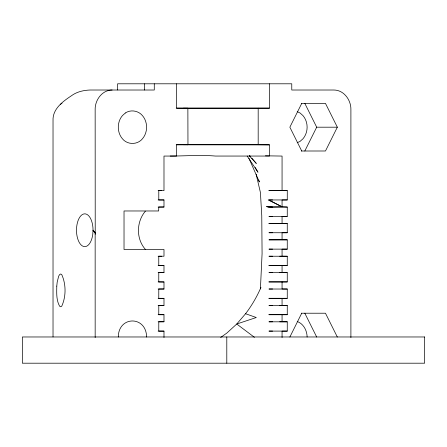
<?xml version="1.0" encoding="UTF-8"?>
<svg xmlns="http://www.w3.org/2000/svg" width="447" height="447" viewBox="0 0 447 447"><rect width="100%" height="100%" fill="white"/><g stroke="black" fill="none" stroke-linecap="round" stroke-linejoin="round"><path stroke-width="0.67" d="M53.025 336.926L53.031 120.561C52.472 109.046 62.759 101.491 71.285 95.859C76.677 91.808 83.477 90.255 90.115 90.015L154.282 90.015L154.282 83.796M95.166 337.591L95.155 232.809M117.595 89.953L117.6 83.796L291.768 83.796L291.774 90.015L333.915 90.015C344 90.037 351.163 100.195 350.901 109.683L350.901 337.574M144.375 90.015L144.381 83.796M269.463 83.796L269.457 108.146L183.359 108.196M258.182 108.196L258.182 144.722L269.457 144.85L269.468 156.053L215.46 156.053C200.385 154.746 185.293 156.053 170.206 156.053M272.614 207.045L266.719 206.603L268.943 207.056L282.063 206.816L282.063 199.96L287.259 199.954L287.287 190.662L268.943 190.662L287.287 190.662M260.422 288.902L262.082 253.65L261.763 215.633L260.417 192.512L256.153 174.241M118.282 337.032C118.472 315.627 146.404 315.627 146.594 337.032M158.137 207.045L163.988 207.011L163.988 199.96L158.791 199.954L158.791 190.662L163.988 190.634L163.988 156.064L176.587 156.053L176.604 144.761L187.869 144.722L187.963 144.241L187.869 108.196L176.604 108.146L176.604 83.796M301.736 103.386L289.857 127.194L301.719 151.008M304.82 151.008L316.688 127.194L304.82 103.386M301.328 103.386L325.466 103.386L337.334 127.194L325.477 150.997L301.328 151.008M289.857 337.032L301.719 313.218M145.398 211.168C136.285 221.807 135.961 238.91 145.459 249.454M260.964 287.41A123.366 106.515 90 0 1 245.571 313.727L236.748 324.014L226.886 333.032L220.673 337.451M60.317 104.425L62.038 103.201M297.199 142.749L300.043 141.397L302.977 138.782A16.366 14.131 90 0 0 307.123 127.194A16.366 14.131 -90 0 0 302.977 115.605L300.043 112.99L297.199 111.633M112.141 90.015C102.061 90.031 94.881 100.195 95.155 109.683L95.222 234.278M287.259 223.45L268.943 223.45L287.259 223.45L287.259 232.742L282.063 232.747L282.063 239.799L268.943 239.843L287.259 239.843L287.259 249.135L282.063 249.141L282.063 256.192L279.682 256.226M163.988 207.011L158.791 207.056L158.657 210.973L124.026 210.973L124.026 249.504L163.988 249.504L163.988 256.209L158.769 256.237L158.769 265.484L163.988 265.535L163.988 272.586L158.137 272.614M279.682 272.614L287.259 272.631L287.259 281.923L268.943 281.917L287.259 281.923M158.137 281.928L163.988 281.968L163.988 289.008L158.791 289.025L158.769 298.311L163.988 298.322L163.988 305.374L158.137 305.402M279.682 305.402L287.259 305.418L287.259 314.71L268.943 314.705L287.259 314.71M163.988 305.374L158.791 305.418L158.769 314.705L163.988 314.716L163.988 321.767L158.137 321.795M279.682 321.795L287.259 321.812L287.259 331.104L282.063 331.11L282.063 337.519M163.988 272.586L158.769 272.631L158.769 281.917L163.988 281.968M163.988 321.767L158.791 321.812L158.769 331.098L163.988 331.11L163.988 337.519M272.614 256.226L268.943 256.237L287.259 256.237L287.259 265.529L268.943 265.524L287.259 265.529M272.614 272.614L268.943 272.631L287.259 272.631M272.614 289.008L268.943 289.025L287.259 289.025L287.259 298.317L268.943 298.311L287.259 298.317M272.614 305.402L268.943 305.418L287.259 305.418M272.614 321.795L268.943 321.812L287.259 321.812M287.259 199.954L268.183 199.949L282.063 206.816L287.259 207.056L287.259 216.348L282.063 216.354L282.063 223.405M176.235 108.146L269.457 108.146M316.688 127.194L337.334 127.194M183.359 144.716L258.182 144.722M176.235 144.761L269.457 144.85M158.137 190.651L161.602 190.651M158.137 199.96L163.988 199.96M287.259 207.056L268.183 207.056L266.719 206.603M158.137 256.226L161.602 256.226M158.137 265.535L163.988 265.535M158.137 289.008L163.988 289.008M158.137 298.322L163.988 298.322M301.328 313.218L325.466 313.218L337.334 337.032M158.137 314.716L163.988 314.716M158.137 331.11L163.988 331.11M287.259 216.348L268.943 216.342L272.614 216.354M287.259 232.742L268.943 232.736L272.614 232.747M287.259 249.135L268.943 249.13L272.614 249.141M287.259 331.104L268.943 331.098L272.614 331.11M272.614 199.96L268.943 199.949L282.063 206.816M287.259 289.025L282.063 289.008L282.063 281.968M187.042 144.716L187.869 144.722M282.063 239.799L287.259 239.843M282.063 256.192L287.259 256.237M265.412 155.819L282.063 156.064L282.063 190.651M245.571 313.727L256.299 317.526L236.748 324.014L254.432 337.312M297.199 321.471C303.524 323.745 307.05 330.568 307.123 337.032M249.309 155.813L256.299 163.44L251.857 158.204M249.638 155.59L250.527 156.634M247.169 156.02L257.964 172.218L255.215 167.424M304.82 313.218L316.688 337.032M248.951 158.322L259.344 181.951L258.74 179.962M282.063 265.535L282.063 272.586M282.063 298.322L282.063 305.374M282.063 314.716L282.063 321.767M226.797 336.971L226.797 363.199M56.78 286.136C56.691 292.83 56.205 300.211 59.635 306.212L60.68 306.776L61.731 306.212C66.178 296.517 66.122 284.258 61.731 274.553L60.68 273.989L59.635 274.553L58.658 276.19L57.177 282.186L56.78 286.136M93.037 230.227L92.758 234.474A16.405 8.275 90 0 1 85.846 246.498A16.405 8.275 90 0 1 77.599 238.43A16.383 8.264 -90 0 1 78.918 218.644A16.399 8.275 -90 0 1 87.936 215.08A16.399 8.275 -90 0 1 93.043 230.239L95.289 233.049L93.037 230.227M125.361 112.99L122.428 115.605A16.383 14.142 -90 0 0 122.428 138.782C127.389 144.984 137.486 144.979 142.448 138.782A16.383 14.142 90 0 0 142.448 115.605C138.33 110.672 130.748 109.336 125.361 112.99M424.65 336.971L22.35 336.977L22.35 363.204L424.65 363.199L424.65 336.971"/></g></svg>
